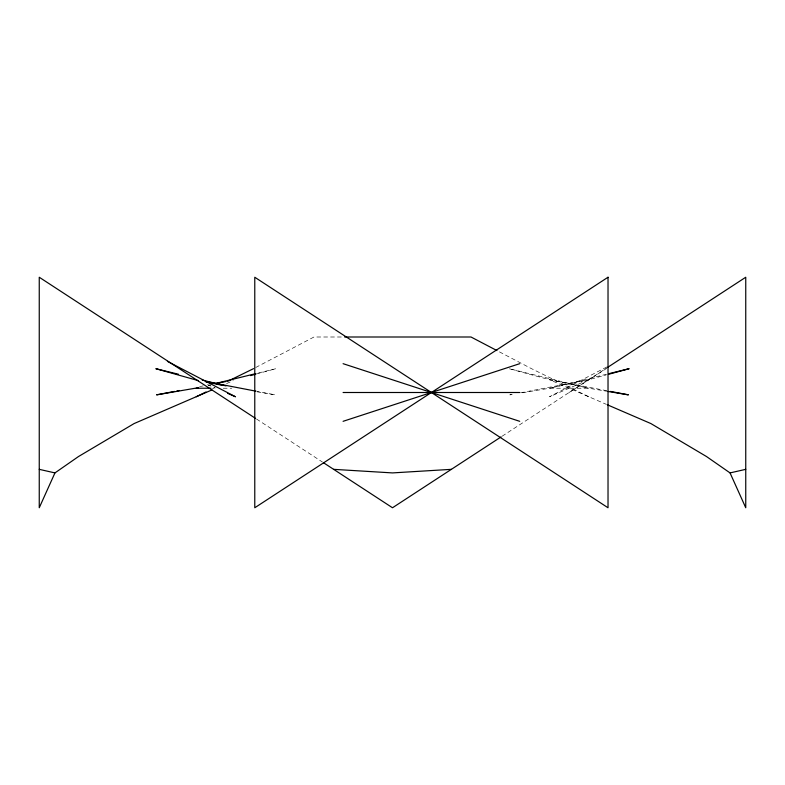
<?xml version="1.0" encoding="UTF-8"?>
<svg xmlns="http://www.w3.org/2000/svg" width="785" height="785" viewBox="0 0 785 785"><rect width="100%" height="100%" fill="white"/><g stroke="black" fill="none" stroke-linecap="round" stroke-linejoin="round"><path stroke-width="0.59" stroke-dasharray="3.92 2.94" d="M502.125 436.215L606.687 367.988M569.125 392.5L606.246 368.646M255.724 367.488L314 337L343.438 337M606.776 366.978L549.5 396.768L588.75 379.695L606.059 374.975M212.47 388.801L214.639 387.741M226.531 383.6L233.253 380.666M256.273 374.033L275.898 368.695L255.694 373.65M208.143 385.317L210.517 384.728M606.56 374.229L549.5 388.232L520.661 393.049M208.143 385.641L210.527 385.131M199.635 386.583L203.227 385.896M512.242 394.394L509.848 394.855L512.252 394.453M520.612 392.794L588.75 379.695L549.5 388.232L588.75 388.232L606.776 391.244M223.234 388.232L231.82 388.232M257.127 391.843L275.152 394.855L257.215 391.411M606.884 390.724L549.5 379.695L509.102 368.695L588.75 388.232L549.5 379.695L606.501 404.422M207.466 384.572L215.316 387.986M588.75 396.768L531.425 368.626L497.975 351.121M256.479 418.994L322.458 462.051"/><path stroke-width="1.18" d="M211.95 389.939L134.127 423.557L78.5 456.536L54.95 472.913L39.25 507.758L39.25 277.242L255.459 418.336M501.115 436.882L392.5 507.758L323.479 462.718M607.698 367.331L745.75 277.242L745.75 507.758L730.05 472.913L706.5 456.536L650.873 423.557L607.61 404.903M196.25 396.768L205.984 391.99M227.611 381.363L253.575 368.626M343.084 421.319L519.709 363.681M250.503 375.603L255.125 374.347M608.375 374.347L629.148 368.695L608.944 373.65M174.535 391.411L156.598 394.855L198.625 387.653M215.267 383.561L255.694 373.65M730.05 472.913L745.75 469.342M176.919 390.95L179.314 390.488M216.375 383.374L225.933 381.53M451.375 469.342L392.5 472.913L333.625 469.342M344.664 337L471 337L496.895 350.552M196.25 388.232L210.969 388.232M343.084 392.5L519.709 392.5M607.973 391.44L628.402 394.855L610.465 391.411M205.817 381.53L256.028 391.185M205.768 381.765L221.223 385.131M39.25 469.342L54.95 472.913M178.44 374.229L155.852 368.695L198.497 380.666M202.216 380.068L225.992 385.896M343.084 363.681L519.709 421.319M227.65 393.354L235.5 396.768L167.411 361.365M608.022 277.242L254.772 507.758L254.772 277.242L608.022 507.758L608.022 277.242"/></g></svg>
